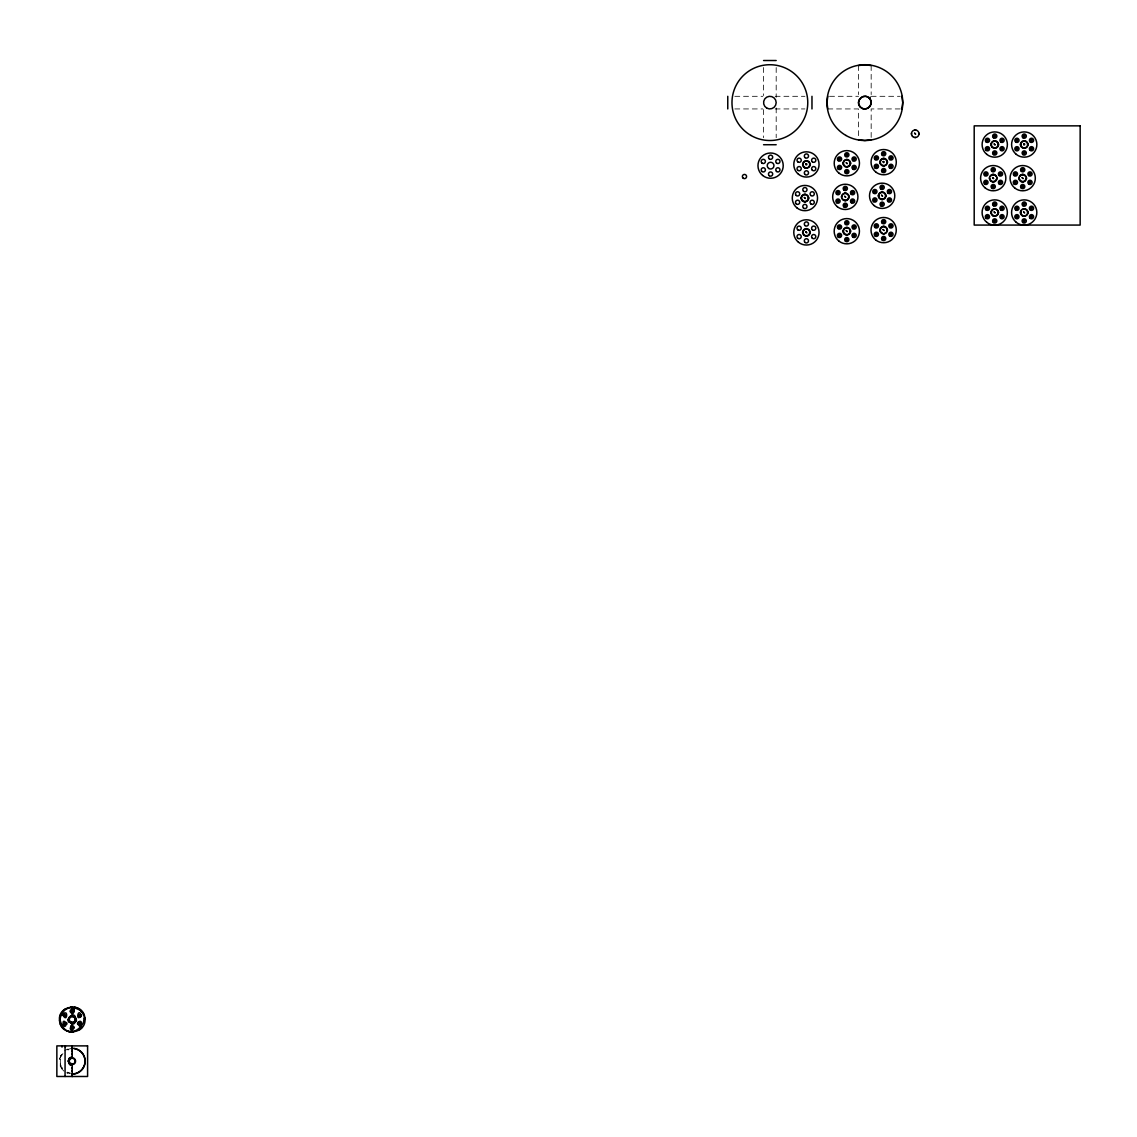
<?xml version="1.0" encoding="UTF-8"?>
<svg xmlns="http://www.w3.org/2000/svg" width="1137" height="1137" viewBox="0 0 1137 1137"><rect width="100%" height="100%" fill="white"/><g stroke="black" fill="none" stroke-linecap="round" stroke-linejoin="round"><path stroke-width="0.75" stroke-dasharray="5 3.75" d="M64.056 1071.225L61.725 1068.78L62.492 1068.226C59.408 1063.905 59.579 1057.737 62.905 1053.601M59.437 1059.13L62.165 1053.004L59.636 1059.158L60.36 1059.286M64.624 1050.687L67.609 1049.081L67.936 1049.963L70.991 1049.238M61 1065.468L60.119 1065.795L61.725 1068.78M67.723 1049.38L70.92 1048.612M734.786 96.304L762.856 96.304M775.136 96.304L804.953 96.304M829.513 96.304L858.549 96.304M871.169 96.304L900.22 96.304M734.786 108.939L762.856 108.939M775.136 108.939L804.953 108.939M827.793 108.939L858.549 108.939L858.549 137.975M900.22 108.939L871.169 108.939L871.169 137.975M70.323 1073.044L67.31 1072.148L66.927 1073.001L70.167 1073.968M67.055 1072.717L70.224 1073.655M60.403 1055.889L61.256 1056.273M61.981 1068.581L59.55 1062.484M871.169 65.562L871.169 94.598M858.549 65.562L858.549 94.598M776.187 67.538L776.187 97.356M776.187 107.887L776.187 137.705M763.552 67.538L763.552 95.607M763.552 109.635L763.552 137.705"/><path stroke-width="1.5" d="M59.55 1020.784C57.248 1004.582 83.825 1001.839 84.891 1018.183C87.194 1034.386 60.616 1037.129 59.55 1020.784L60.275 1020.713C59.494 1013.962 65.335 1007.268 72.199 1007.567L72.214 1006.956M59.65 1020.784L60.687 1014.318L64.809 1009.244M72.214 1032.126L72.242 1031.401M72.199 1049.266L72.214 1045.884L72.214 1057.396A3.795 3.795 0 0 0 68.433 1061.176C73.066 1071.466 64.127 1056.529 72.214 1057.396M68.433 1061.176A3.795 3.795 0 0 0 72.214 1064.971L72.214 1076.483L72.214 1073.712M60.275 1020.713C68.334 1049.977 102.088 1012.342 72.214 1007.567M84.792 1018.183L84.081 1021.381M62.919 1015.455C68.121 1006.543 67.637 1024.21 62.933 1014.929M66.998 1024.053C59.906 1014.346 64.354 1034.286 66.657 1022.49M70.21 1011.248C76.549 1002.123 73.607 1020.941 70.395 1010.21M72.214 1015.696C57.66 1024.934 86.782 1024.934 72.214 1015.696L72.214 1006.842M72.214 1050.673L72.214 1051.924M72.214 1054.852L72.214 1053.601M72.214 1067.515L72.214 1068.766M72.214 1071.694L72.214 1070.443M74.317 1027.72C68.76 1035.722 69.627 1020.742 74.203 1027.18M77.501 1023.868C82.703 1014.957 82.219 1032.623 77.529 1023.343M81.608 1015.085C74.957 1024.096 78.297 1005.435 81.423 1016.165M65.747 1023.911C64.056 1020.699 64.141 1026.697 65.747 1023.471M68.192 1019.477C78.609 1003.943 77.33 1035.21 68.433 1019.477M71.489 1010.864C72.853 1014.076 73.18 1008.078 71.489 1011.262M71.404 1027.692C73.052 1030.591 73.095 1025.688 71.489 1027.478M68.192 1061.176L69.371 1058.334L72.214 1057.14M78.666 1015.27C81.793 1013.621 78.425 1016.748 79.135 1015.924M80.329 1023.911C79.078 1020.671 78.126 1026.455 80.357 1023.698M802.722 163.842L802.722 165.064M801.187 197.468L801.187 198.691M810.141 165.064L810.141 163.842M802.694 231.792L802.694 233.014M808.606 198.691L808.606 197.468M827.793 96.304L826.969 102.614L827.793 108.939M810.112 233.014L810.112 231.792M843.114 162.648L843.114 163.87M841.593 196.275L841.593 197.497M850.533 163.87L850.533 162.648M843.1 230.598L843.1 231.82M849.012 197.497L849.012 196.275M850.519 231.82L850.519 230.598M879.967 161.539L879.967 162.762M878.432 195.166L878.432 196.388M887.386 162.762L887.386 161.539M879.939 229.489L879.939 230.712M885.851 196.388L885.851 195.166M901.925 108.939L902.75 102.614L901.925 96.304M887.357 230.712L887.357 229.489M911.504 133.143L911.504 134.365M918.923 134.365L918.923 133.143M991.038 143.93L991.038 145.152M989.503 177.557L989.503 178.779M998.457 145.152L998.457 143.93M991.009 211.894L991.009 213.102M996.922 178.779L996.922 177.557M998.428 213.102L998.428 211.894M1020.514 143.93L1020.514 145.152M1018.994 177.557L1018.994 178.779M1027.933 145.152L1027.933 143.93M1020.5 211.894L1020.5 213.102M1026.413 178.779L1026.413 177.557M1027.919 213.102L1027.919 211.894M70.323 1031.344L70.21 1032.069L67.055 1031.017M74.118 1007.624L74.232 1006.899L77.387 1007.951L80.187 1009.684L84.024 1014.986M71.858 1013.138L74.289 1011.433M79.86 1021.708L80.869 1022.078M64.71 1016.08C62.649 1013.252 67.879 1015.682 64.553 1015.924M70.323 1064.459L72.214 1065.213M883.193 229.66L884.089 230.555L883.008 229.475M71.333 1012.968L70.238 1011.788M71.006 1026.185L70.494 1029.113M806.119 163.899C805.181 166.343 808.649 163.671 805.792 163.813M804.456 197.625L805.351 198.52L804.271 197.44M846.383 162.804L847.278 163.7L846.198 162.619M805.962 231.962L806.844 232.858L805.778 231.777M844.848 196.431L845.743 197.326L844.663 196.246M883.35 161.596C882.426 164.041 885.894 161.369 883.037 161.525M914.759 133.313L915.655 134.209L914.574 133.128M846.354 230.768L847.25 231.664L846.17 230.584M881.701 195.322L882.582 196.218L881.516 195.138M994.306 144.101L995.188 144.982L994.122 143.916M992.772 177.727L993.667 178.608L992.587 177.543M1023.911 144.001C1022.987 146.446 1026.455 143.759 1023.598 143.916M994.278 212.05L995.173 212.946L994.093 211.866M1022.248 177.727L1023.144 178.608L1022.064 177.543M1023.755 212.05L1024.65 212.946L1023.57 211.866M73.521 1009.514L74.203 1010.338M63.573 1025.304L62.947 1024.423M869.322 98.152C875.277 103.68 865.911 113.046 860.396 107.091C854.441 101.563 863.807 92.196 869.322 98.152L870.331 97.157M69.371 1022.334L69.542 1022.163A3.795 3.795 0 0 1 71.233 1015.824L71.176 1015.583M79.618 1029.724L82.02 1027.45M64.212 1013.294L63.317 1013.92M79.704 1017.373L81.125 1016.62M61 1023.769L60.318 1024.025L61.981 1026.882L64.255 1029.283M858.549 65.562L864.859 64.724L871.169 65.562M914.603 130.044L915.825 130.044M871.169 139.68L864.859 140.519L858.549 139.68M915.825 137.463L914.603 137.463M805.82 160.743L807.043 160.743M846.212 159.55L847.435 159.55M994.136 140.832L995.358 140.832M807.043 168.162L805.82 168.162M883.065 158.441L884.288 158.441M1023.613 140.832L1024.835 140.832M847.435 166.968L846.212 166.968M995.358 148.251L994.136 148.251M884.288 165.86L883.065 165.86M1024.835 148.251L1023.613 148.251M804.285 194.37L805.508 194.37M844.692 193.176L845.914 193.176M992.601 174.458L993.823 174.458M805.508 201.789L804.285 201.789M881.53 192.068L882.753 192.068M1022.092 174.458L1023.314 174.458M845.914 200.595L844.692 200.595M993.823 181.877L992.601 181.877M882.753 199.487L881.53 199.487M1023.314 181.877L1022.092 181.877M805.792 228.693L807.014 228.693M846.198 227.499L847.42 227.499M994.108 208.782L995.33 208.782M807.014 236.112L805.792 236.112M883.037 226.391L884.259 226.391M1023.598 208.782L1024.821 208.782M847.42 234.918L846.198 234.918M995.33 216.201L994.108 216.201M884.259 233.81L883.037 233.81M1024.821 216.201L1023.598 216.201M84.166 1018.255L84.891 1018.183M763.552 60.517L776.187 60.517M763.552 144.726L776.187 144.726M72.214 1048.342L74.275 1048.399A12.948 12.948 0 0 1 73.55 1074.067L72.214 1074.024M71.233 1064.843L72.214 1064.971M59.636 1017.473L60.36 1017.587M69.542 1022.163A3.795 3.795 0 0 0 75.881 1020.457L76.122 1020.529M71.261 1022.717L69.769 1021.793A3.368 3.368 0 0 1 71.446 1016.208L73.99 1016.62A3.368 3.368 0 0 1 72.995 1022.76M77.899 1022.348L78.794 1021.722M71.503 1025.929L72.214 1023.272M70.92 1006.813L70.991 1007.538M73.45 1031.43L73.521 1032.154M72.029 1025.801L72.214 1032.012M811.974 96.304L811.974 108.939M727.765 96.304L727.765 108.939M65.377 1045.884L65.377 1047.149M65.065 1045.884L65.065 1076.483M62.009 1045.884L62.009 1047.149M74.232 1048.598A12.734 12.734 0 0 1 73.521 1073.854M71.233 1015.824A3.795 3.795 0 0 1 75.881 1020.457M1021.779 146.858A3.368 3.368 0 0 1 1023.442 141.258A3.368 3.368 0 0 1 1027.45 145.508M1027.095 146.303A3.368 3.368 0 0 1 1022.461 147.412M1022.604 209.535A3.368 3.368 0 0 1 1027.436 213.458M1027.081 214.268A3.368 3.368 0 0 1 1022.433 215.362A3.368 3.368 0 0 1 1021.339 210.729M1025.929 179.134A3.368 3.368 0 0 1 1019.42 178.95M1019.832 176.406A3.368 3.368 0 0 1 1025.659 176.562M996.453 179.134A3.368 3.368 0 0 1 989.943 178.95M990.355 176.406A3.368 3.368 0 0 1 996.183 176.562M885.41 227.244A3.368 3.368 0 0 1 886.519 231.877M885.965 232.559A3.368 3.368 0 0 1 884.43 233.383M882.682 233.341A3.368 3.368 0 0 1 880.777 228.338M881.331 227.656A3.368 3.368 0 0 1 882.042 227.144M882.866 226.831A3.368 3.368 0 0 1 884.614 226.874M883.762 158.782A3.368 3.368 0 0 1 886.533 163.913M885.979 164.595A3.368 3.368 0 0 1 885.268 165.107M884.458 165.419A3.368 3.368 0 0 1 881.218 164.467M880.706 163.756A3.368 3.368 0 0 1 882.895 158.867M883.904 192.906A3.368 3.368 0 0 1 885.012 197.54A3.368 3.368 0 0 1 880.379 198.648M879.697 198.094A3.368 3.368 0 0 1 883.108 192.551M849.765 229.617A3.368 3.368 0 0 1 847.591 234.492M846.71 234.577A3.368 3.368 0 0 1 845.203 228.253M846.027 227.94A3.368 3.368 0 0 1 849.254 228.892M848.671 196.971A3.368 3.368 0 0 1 843.54 199.757M842.858 199.202A3.368 3.368 0 0 1 842.332 198.492M842.076 195.919A3.368 3.368 0 0 1 842.986 194.441M843.697 193.915A3.368 3.368 0 0 1 848.572 196.104M847.79 160.033A3.368 3.368 0 0 1 846.738 166.627M845.061 166.13A3.368 3.368 0 0 1 843.952 161.497M844.507 160.814A3.368 3.368 0 0 1 846.923 159.891M808.165 229.532A3.368 3.368 0 0 1 806.304 235.771M805.437 235.629A3.368 3.368 0 0 1 806.503 229.034M806.659 195.209A3.368 3.368 0 0 1 806.758 200.894A3.368 3.368 0 0 1 801.571 198.563A3.368 3.368 0 0 1 805.863 194.853M806.517 161.084A3.368 3.368 0 0 1 808.037 167.409M807.213 167.722A3.368 3.368 0 0 1 803.148 165.235A3.368 3.368 0 0 1 805.65 161.17M838.722 158.825C839.76 162.037 841.224 156.565 838.722 158.825M838.722 167.253C839.76 170.465 841.224 164.979 838.722 167.253M837.187 192.451C838.225 195.663 839.689 190.177 837.187 192.451M837.187 200.879C838.225 204.091 839.689 198.605 837.187 200.879M846.013 154.618C847.051 157.83 848.515 152.344 846.013 154.618M838.694 226.789C839.731 230.001 841.195 224.515 838.694 226.789M846.013 171.46C847.051 174.672 848.515 169.186 846.013 171.46M844.478 188.245C845.516 191.457 846.98 185.971 844.478 188.245M838.694 235.203C839.731 238.415 841.195 232.929 838.694 235.203M844.478 205.086C845.516 208.298 846.98 202.812 844.478 205.086M853.304 158.825C854.342 162.037 855.806 156.565 853.304 158.825M845.985 222.568C847.022 225.794 848.486 220.308 845.985 222.568M853.304 167.253C854.342 170.465 855.806 164.979 853.304 167.253M851.784 192.451C852.807 195.663 854.285 190.177 851.784 192.451M845.985 239.41C847.022 242.636 848.486 237.15 845.985 239.41M851.784 200.879C852.807 204.091 854.285 198.605 851.784 200.879M853.276 226.789C854.313 230.001 855.777 224.515 853.276 226.789M853.276 235.203C854.313 238.415 855.777 232.929 853.276 235.203M875.561 157.716C876.599 160.942 878.062 155.456 875.561 157.716M875.561 166.144C876.599 169.356 878.062 163.87 875.561 166.144M874.04 191.343C875.064 194.569 876.542 189.083 874.04 191.343M874.04 199.771C875.064 202.983 876.542 197.497 874.04 199.771M882.852 153.509C883.89 156.721 885.353 151.235 882.852 153.509M875.547 225.68C876.57 228.892 878.034 223.406 875.547 225.68M882.852 170.351C883.89 173.563 885.353 168.077 882.852 170.351M881.331 187.136C882.355 190.348 883.833 184.862 881.331 187.136M875.547 234.094C876.57 237.32 878.034 231.834 875.547 234.094M881.331 203.978C882.355 207.19 883.833 201.704 881.331 203.978M890.143 157.716C891.181 160.942 892.644 155.456 890.143 157.716M882.838 221.473C883.861 224.685 885.339 219.199 882.838 221.473M890.143 166.144C891.181 169.356 892.644 163.87 890.143 166.144M888.622 191.343C889.646 194.569 891.124 189.083 888.622 191.343M882.838 238.315C883.861 241.527 885.339 236.041 882.838 238.315M888.622 199.771C889.646 202.983 891.124 197.497 888.622 199.771M890.129 225.68C891.152 228.892 892.63 223.406 890.129 225.68M890.129 234.094C891.152 237.32 892.63 231.834 890.129 234.094M986.646 140.107C987.669 143.333 989.147 137.847 986.646 140.107M986.646 148.535C987.669 151.747 989.147 146.261 986.646 148.535M985.111 173.734C986.149 176.96 987.612 171.474 985.111 173.734M985.111 182.162C986.149 185.374 987.612 179.888 985.111 182.162M993.937 135.9C994.96 139.112 996.438 133.626 993.937 135.9M986.618 208.071C987.655 211.283 989.119 205.797 986.618 208.071M993.937 152.742C994.96 155.954 996.438 150.468 993.937 152.742M992.402 169.527C993.44 172.739 994.903 167.253 992.402 169.527M986.618 216.485C987.655 219.711 989.119 214.225 986.618 216.485M992.402 186.369C993.44 189.581 994.903 184.095 992.402 186.369M1001.228 140.107C1002.251 143.333 1003.729 137.847 1001.228 140.107M993.909 203.864C994.932 207.062 996.424 201.633 993.909 203.864M1001.228 148.535C1002.251 151.747 1003.729 146.261 1001.228 148.535M999.693 173.734C1000.731 176.96 1002.194 171.474 999.693 173.734M993.909 220.706C994.946 223.918 996.41 218.432 993.909 220.706M999.693 182.162C1000.731 185.374 1002.194 179.888 999.693 182.162M1001.2 208.071C1002.237 211.283 1003.701 205.797 1001.2 208.071M1001.2 216.485C1002.237 219.711 1003.701 214.225 1001.2 216.485M1016.123 140.107C1017.16 143.333 1018.624 137.847 1016.123 140.107M1016.123 148.535C1017.16 151.747 1018.624 146.261 1016.123 148.535M1014.588 173.734C1015.625 176.96 1017.089 171.474 1014.588 173.734M1014.588 182.162C1015.625 185.374 1017.089 179.888 1014.588 182.162M1023.414 135.9C1024.451 139.112 1025.915 133.626 1023.414 135.9M1016.094 208.071C1017.132 211.283 1018.596 205.797 1016.094 208.071M1023.414 152.742C1024.451 155.954 1025.915 150.468 1023.414 152.742M1021.893 169.527C1022.916 172.739 1024.38 167.253 1021.893 169.527M1016.094 216.485C1017.132 219.711 1018.596 214.225 1016.094 216.485M1021.893 186.369C1022.916 189.581 1024.38 184.095 1021.893 186.369M1030.705 140.107C1031.742 143.333 1033.206 137.847 1030.705 140.107M1023.385 203.864C1024.423 207.076 1025.887 201.59 1023.385 203.864M1030.705 148.535C1031.742 151.747 1033.206 146.261 1030.705 148.535M1029.184 173.734C1030.207 176.96 1031.685 171.474 1029.184 173.734M1023.385 220.706C1024.423 223.918 1025.887 218.432 1023.385 220.706M1029.184 182.162C1030.207 185.374 1031.685 179.888 1029.184 182.162M1030.69 208.071C1031.714 211.283 1033.178 205.797 1030.69 208.071M1030.69 216.485C1031.7 219.683 1033.206 214.268 1030.69 216.485M72.299 1016.535L71.532 1016.62A2.942 2.942 0 0 0 70.082 1021.509L72.91 1022.348A2.942 2.942 0 0 0 73.763 1016.975L72.299 1016.535M72.313 1057.808L71.446 1057.907A3.368 3.368 0 0 0 69.769 1063.493L72.995 1064.459A3.368 3.368 0 0 0 73.99 1058.305L72.313 1057.808M72.299 1058.234L71.532 1058.32A2.942 2.942 0 0 0 70.082 1063.209L72.91 1064.047A2.942 2.942 0 0 0 73.763 1058.675L72.299 1058.234M1080.15 125.852L974.196 125.852L974.196 225.069L1080.15 225.069L1080.15 125.852M87.592 1045.884L56.85 1045.884L56.85 1076.483L87.592 1076.483L87.592 1045.884M1016.265 154.348A12.635 12.635 0 0 0 1036.702 146.545A12.635 12.635 0 0 0 1019.718 132.745A12.635 12.635 0 0 0 1016.265 154.348M1022.874 154.575A2.103 2.103 0 0 0 1026.299 153.324A2.103 2.103 0 0 0 1023.513 150.979A2.103 2.103 0 0 0 1022.874 154.575M1015.583 150.368A2.103 2.103 0 0 0 1019.008 149.118A2.103 2.103 0 0 0 1016.208 146.772A2.103 2.103 0 0 0 1015.583 150.368M1015.583 141.94A2.103 2.103 0 0 0 1019.008 140.69A2.103 2.103 0 0 0 1016.208 138.359A2.103 2.103 0 0 0 1015.583 141.94M1022.874 137.733A2.103 2.103 0 0 0 1026.299 136.483A2.103 2.103 0 0 0 1023.513 134.138A2.103 2.103 0 0 0 1022.874 137.733M1030.165 141.94A2.103 2.103 0 0 0 1033.59 140.69A2.103 2.103 0 0 0 1030.804 138.359A2.103 2.103 0 0 0 1030.165 141.94M1030.165 150.368A2.103 2.103 0 0 0 1033.59 149.118A2.103 2.103 0 0 0 1030.804 146.772A2.103 2.103 0 0 0 1030.165 150.368M1021.552 147.227A3.795 3.795 0 0 0 1027.891 145.522A3.795 3.795 0 0 0 1023.243 140.874A3.795 3.795 0 0 0 1021.552 147.227M1016.236 222.298A12.635 12.635 0 0 0 1036.674 214.495A12.635 12.635 0 0 0 1019.704 200.695A12.635 12.635 0 0 0 1016.236 222.298M1030.15 218.318A2.103 2.103 0 0 0 1033.576 217.068A2.103 2.103 0 0 0 1030.776 214.737A2.103 2.103 0 0 0 1030.15 218.318M1022.859 222.539A2.103 2.103 0 0 0 1026.285 221.289A2.103 2.103 0 0 0 1023.485 218.944A2.103 2.103 0 0 0 1022.859 222.539M1015.554 209.904A2.103 2.103 0 0 0 1018.979 208.654A2.103 2.103 0 0 0 1016.194 206.309A2.103 2.103 0 0 0 1015.554 209.904M1022.859 205.698A2.103 2.103 0 0 0 1026.285 204.447A2.103 2.103 0 0 0 1023.485 202.102A2.103 2.103 0 0 0 1022.859 205.698M1030.15 209.904A2.103 2.103 0 0 0 1033.576 208.654A2.103 2.103 0 0 0 1030.776 206.309A2.103 2.103 0 0 0 1030.15 209.904M1015.554 218.318A2.103 2.103 0 0 0 1018.979 217.068A2.103 2.103 0 0 0 1016.194 214.737A2.103 2.103 0 0 0 1015.554 218.318M1022.305 215.774A3.795 3.795 0 0 0 1027.99 212.491A3.795 3.795 0 0 0 1022.305 209.222A3.795 3.795 0 0 0 1022.305 215.774M1014.73 187.975A12.635 12.635 0 0 0 1035.167 180.172A12.635 12.635 0 0 0 1018.198 166.372A12.635 12.635 0 0 0 1014.73 187.975M1021.353 171.36A2.103 2.103 0 0 0 1024.778 170.109A2.103 2.103 0 0 0 1021.978 167.764A2.103 2.103 0 0 0 1021.353 171.36M1014.062 175.567A2.103 2.103 0 0 0 1017.487 174.316A2.103 2.103 0 0 0 1014.687 171.985A2.103 2.103 0 0 0 1014.062 175.567M1014.062 183.995A2.103 2.103 0 0 0 1017.487 182.744A2.103 2.103 0 0 0 1014.687 180.399A2.103 2.103 0 0 0 1014.062 183.995M1021.353 188.202A2.103 2.103 0 0 0 1024.778 186.951A2.103 2.103 0 0 0 1021.978 184.606A2.103 2.103 0 0 0 1021.353 188.202M1028.644 183.995A2.103 2.103 0 0 0 1032.069 182.744A2.103 2.103 0 0 0 1029.269 180.399A2.103 2.103 0 0 0 1028.644 183.995M1028.644 175.567A2.103 2.103 0 0 0 1032.069 174.316A2.103 2.103 0 0 0 1029.269 171.985A2.103 2.103 0 0 0 1028.644 175.567M1020.799 181.451A3.795 3.795 0 0 0 1026.484 178.168A3.795 3.795 0 0 0 1020.799 174.885A3.795 3.795 0 0 0 1020.799 181.451M985.253 187.975A12.635 12.635 0 0 0 1005.691 180.172A12.635 12.635 0 0 0 988.721 166.372A12.635 12.635 0 0 0 985.253 187.975M991.862 171.36A2.103 2.103 0 0 0 995.287 170.109A2.103 2.103 0 0 0 992.502 167.764A2.103 2.103 0 0 0 991.862 171.36M984.571 175.567A2.103 2.103 0 0 0 987.996 174.316A2.103 2.103 0 0 0 985.196 171.985A2.103 2.103 0 0 0 984.571 175.567M984.571 183.995A2.103 2.103 0 0 0 987.996 182.744A2.103 2.103 0 0 0 985.196 180.399A2.103 2.103 0 0 0 984.571 183.995M991.862 188.202A2.103 2.103 0 0 0 995.287 186.951A2.103 2.103 0 0 0 992.502 184.606A2.103 2.103 0 0 0 991.862 188.202M999.153 183.995A2.103 2.103 0 0 0 1002.578 182.744A2.103 2.103 0 0 0 999.793 180.399A2.103 2.103 0 0 0 999.153 183.995M999.153 175.567A2.103 2.103 0 0 0 1002.578 174.316A2.103 2.103 0 0 0 999.793 171.985A2.103 2.103 0 0 0 999.153 175.567M990.54 180.84A3.795 3.795 0 0 0 996.879 179.149A3.795 3.795 0 0 0 992.231 174.501A3.795 3.795 0 0 0 990.54 180.84M986.76 222.298A12.635 12.635 0 0 0 1007.197 214.495A12.635 12.635 0 0 0 990.213 200.695A12.635 12.635 0 0 0 986.76 222.298M1000.659 218.318A2.103 2.103 0 0 0 1004.085 217.068A2.103 2.103 0 0 0 1001.299 214.737A2.103 2.103 0 0 0 1000.659 218.318M993.368 222.539A2.103 2.103 0 0 0 996.794 221.289A2.103 2.103 0 0 0 993.994 218.944A2.103 2.103 0 0 0 993.368 222.539M986.077 209.904A2.103 2.103 0 0 0 989.503 208.654A2.103 2.103 0 0 0 986.703 206.309A2.103 2.103 0 0 0 986.077 209.904M993.368 205.698A2.103 2.103 0 0 0 996.794 204.447A2.103 2.103 0 0 0 993.994 202.102A2.103 2.103 0 0 0 993.368 205.698M1000.659 209.904A2.103 2.103 0 0 0 1004.085 208.654A2.103 2.103 0 0 0 1001.299 206.309A2.103 2.103 0 0 0 1000.659 209.904M986.077 218.318A2.103 2.103 0 0 0 989.503 217.068A2.103 2.103 0 0 0 986.703 214.737A2.103 2.103 0 0 0 986.077 218.318M992.956 215.362A3.368 3.368 0 0 0 998.087 212.591A3.368 3.368 0 0 0 993.127 209.535A3.368 3.368 0 0 0 992.956 215.362M992.828 215.774A3.795 3.795 0 0 0 998.513 212.491A3.795 3.795 0 0 0 992.828 209.222A3.795 3.795 0 0 0 992.828 215.774M986.774 154.348A12.635 12.635 0 0 0 1007.226 146.545A12.635 12.635 0 0 0 990.242 132.745A12.635 12.635 0 0 0 986.774 154.348M993.397 154.575A2.103 2.103 0 0 0 996.822 153.324A2.103 2.103 0 0 0 994.022 150.979A2.103 2.103 0 0 0 993.397 154.575M986.106 150.368A2.103 2.103 0 0 0 989.531 149.118A2.103 2.103 0 0 0 986.731 146.772A2.103 2.103 0 0 0 986.106 150.368M986.106 141.94A2.103 2.103 0 0 0 989.531 140.69A2.103 2.103 0 0 0 986.731 138.359A2.103 2.103 0 0 0 986.106 141.94M993.397 137.733A2.103 2.103 0 0 0 996.822 136.483A2.103 2.103 0 0 0 994.022 134.138A2.103 2.103 0 0 0 993.397 137.733M1000.688 141.94A2.103 2.103 0 0 0 1004.113 140.69A2.103 2.103 0 0 0 1001.313 138.359A2.103 2.103 0 0 0 1000.688 141.94M1000.688 150.368A2.103 2.103 0 0 0 1004.113 149.118A2.103 2.103 0 0 0 1001.313 146.772A2.103 2.103 0 0 0 1000.688 150.368M992.985 147.412A3.368 3.368 0 0 0 998.115 144.641A3.368 3.368 0 0 0 993.141 141.585A3.368 3.368 0 0 0 992.985 147.412M992.061 147.227A3.795 3.795 0 0 0 998.414 145.522A3.795 3.795 0 0 0 993.766 140.874A3.795 3.795 0 0 0 992.061 147.227M875.675 239.907A12.635 12.635 0 0 0 896.112 232.104A12.635 12.635 0 0 0 879.143 218.304A12.635 12.635 0 0 0 875.675 239.907M889.589 235.927A2.103 2.103 0 0 0 893.014 234.677A2.103 2.103 0 0 0 890.214 232.346A2.103 2.103 0 0 0 889.589 235.927M882.298 240.134A2.103 2.103 0 0 0 885.723 238.884A2.103 2.103 0 0 0 882.923 236.553A2.103 2.103 0 0 0 882.298 240.134M875.007 227.514A2.103 2.103 0 0 0 878.432 226.263A2.103 2.103 0 0 0 875.632 223.918A2.103 2.103 0 0 0 875.007 227.514M882.298 223.293A2.103 2.103 0 0 0 885.723 222.042A2.103 2.103 0 0 0 882.923 219.711A2.103 2.103 0 0 0 882.298 223.293M889.589 227.514A2.103 2.103 0 0 0 893.014 226.263A2.103 2.103 0 0 0 890.214 223.918A2.103 2.103 0 0 0 889.589 227.514M875.007 235.927A2.103 2.103 0 0 0 878.432 234.677A2.103 2.103 0 0 0 875.632 232.346A2.103 2.103 0 0 0 875.007 235.927M881.758 233.383A3.795 3.795 0 0 0 887.428 230.1A3.795 3.795 0 0 0 881.758 226.831A3.795 3.795 0 0 0 881.758 233.383M875.703 171.957A12.635 12.635 0 0 0 896.141 164.154A12.635 12.635 0 0 0 879.171 150.354A12.635 12.635 0 0 0 875.703 171.957M882.326 172.184A2.103 2.103 0 0 0 885.737 170.934A2.103 2.103 0 0 0 882.952 168.589A2.103 2.103 0 0 0 882.326 172.184M875.021 167.978A2.103 2.103 0 0 0 878.446 166.727A2.103 2.103 0 0 0 875.661 164.382A2.103 2.103 0 0 0 875.021 167.978M875.021 159.55A2.103 2.103 0 0 0 878.446 158.299A2.103 2.103 0 0 0 875.661 155.968A2.103 2.103 0 0 0 875.021 159.55M882.326 155.343A2.103 2.103 0 0 0 885.737 154.092A2.103 2.103 0 0 0 882.952 151.747A2.103 2.103 0 0 0 882.326 155.343M889.617 159.55A2.103 2.103 0 0 0 893.042 158.299A2.103 2.103 0 0 0 890.243 155.968A2.103 2.103 0 0 0 889.617 159.55M889.617 167.978A2.103 2.103 0 0 0 893.042 166.727A2.103 2.103 0 0 0 890.243 164.382A2.103 2.103 0 0 0 889.617 167.978M881.772 165.434A3.795 3.795 0 0 0 887.457 162.15A3.795 3.795 0 0 0 881.772 158.867A3.795 3.795 0 0 0 881.772 165.434M874.168 205.584A12.635 12.635 0 0 0 894.62 197.781A12.635 12.635 0 0 0 877.636 183.981A12.635 12.635 0 0 0 874.168 205.584M880.791 188.969A2.103 2.103 0 0 0 884.216 187.719A2.103 2.103 0 0 0 881.417 185.374A2.103 2.103 0 0 0 880.791 188.969M873.5 193.176A2.103 2.103 0 0 0 876.925 191.926A2.103 2.103 0 0 0 874.126 189.595A2.103 2.103 0 0 0 873.5 193.176M873.5 201.604A2.103 2.103 0 0 0 876.925 200.354A2.103 2.103 0 0 0 874.126 198.009A2.103 2.103 0 0 0 873.5 201.604M880.791 205.811A2.103 2.103 0 0 0 884.216 204.561A2.103 2.103 0 0 0 881.417 202.215A2.103 2.103 0 0 0 880.791 205.811M888.082 201.604A2.103 2.103 0 0 0 891.507 200.354A2.103 2.103 0 0 0 888.708 198.009A2.103 2.103 0 0 0 888.082 201.604M888.082 193.176A2.103 2.103 0 0 0 891.507 191.926A2.103 2.103 0 0 0 888.708 189.595A2.103 2.103 0 0 0 888.082 193.176M879.455 198.449A3.795 3.795 0 0 0 885.808 196.758A3.795 3.795 0 0 0 881.161 192.11A3.795 3.795 0 0 0 879.455 198.449M838.836 241.016A12.635 12.635 0 0 0 859.274 233.213A12.635 12.635 0 0 0 842.304 219.413A12.635 12.635 0 0 0 838.836 241.016M852.75 237.036A2.103 2.103 0 0 0 856.175 235.785A2.103 2.103 0 0 0 853.375 233.44A2.103 2.103 0 0 0 852.75 237.036M845.459 241.243A2.103 2.103 0 0 0 848.87 239.992A2.103 2.103 0 0 0 846.084 237.661A2.103 2.103 0 0 0 845.459 241.243M838.154 228.622A2.103 2.103 0 0 0 841.579 227.372A2.103 2.103 0 0 0 838.793 225.027A2.103 2.103 0 0 0 838.154 228.622M845.459 224.401A2.103 2.103 0 0 0 848.87 223.15A2.103 2.103 0 0 0 846.084 220.82A2.103 2.103 0 0 0 845.459 224.401M852.75 228.622A2.103 2.103 0 0 0 856.175 227.372A2.103 2.103 0 0 0 853.375 225.027A2.103 2.103 0 0 0 852.75 228.622M838.154 237.036A2.103 2.103 0 0 0 841.579 235.785A2.103 2.103 0 0 0 838.793 233.44A2.103 2.103 0 0 0 838.154 237.036M837.329 206.678A12.635 12.635 0 0 0 857.767 198.876A12.635 12.635 0 0 0 840.797 185.075A12.635 12.635 0 0 0 837.329 206.678M843.952 190.078A2.103 2.103 0 0 0 847.378 188.827A2.103 2.103 0 0 0 844.578 186.482A2.103 2.103 0 0 0 843.952 190.078M836.647 194.285A2.103 2.103 0 0 0 840.072 193.034A2.103 2.103 0 0 0 837.287 190.689A2.103 2.103 0 0 0 836.647 194.285M836.647 202.713A2.103 2.103 0 0 0 840.072 201.462A2.103 2.103 0 0 0 837.287 199.117A2.103 2.103 0 0 0 836.647 202.713M843.952 206.92A2.103 2.103 0 0 0 847.378 205.669A2.103 2.103 0 0 0 844.578 203.324A2.103 2.103 0 0 0 843.952 206.92M851.243 202.713A2.103 2.103 0 0 0 854.669 201.462A2.103 2.103 0 0 0 851.869 199.117A2.103 2.103 0 0 0 851.243 202.713M851.243 194.285A2.103 2.103 0 0 0 854.669 193.034A2.103 2.103 0 0 0 851.869 190.689A2.103 2.103 0 0 0 851.243 194.285M838.864 173.051A12.635 12.635 0 0 0 859.302 165.263A12.635 12.635 0 0 0 842.318 151.448A12.635 12.635 0 0 0 838.864 173.051M845.473 173.293A2.103 2.103 0 0 0 848.898 172.042A2.103 2.103 0 0 0 846.099 169.697A2.103 2.103 0 0 0 845.473 173.293M838.182 169.086A2.103 2.103 0 0 0 841.607 167.835A2.103 2.103 0 0 0 838.808 165.49A2.103 2.103 0 0 0 838.182 169.086M838.182 160.658A2.103 2.103 0 0 0 841.607 159.407A2.103 2.103 0 0 0 838.808 157.062A2.103 2.103 0 0 0 838.182 160.658M845.473 156.451A2.103 2.103 0 0 0 848.898 155.201A2.103 2.103 0 0 0 846.099 152.855A2.103 2.103 0 0 0 845.473 156.451M852.764 160.658A2.103 2.103 0 0 0 856.189 159.407A2.103 2.103 0 0 0 853.404 157.062A2.103 2.103 0 0 0 852.764 160.658M852.764 169.086A2.103 2.103 0 0 0 856.189 167.835A2.103 2.103 0 0 0 853.404 165.49A2.103 2.103 0 0 0 852.764 169.086M842.616 199.558A3.795 3.795 0 0 0 848.955 197.866A3.795 3.795 0 0 0 844.322 193.219A3.795 3.795 0 0 0 842.616 199.558M844.933 166.542A3.795 3.795 0 0 0 850.618 163.259A3.795 3.795 0 0 0 844.933 159.976A3.795 3.795 0 0 0 844.933 166.542M844.123 233.895A3.795 3.795 0 0 0 850.462 232.19A3.795 3.795 0 0 0 845.829 227.556A3.795 3.795 0 0 0 844.123 233.895M803.731 235.089A3.795 3.795 0 0 0 810.07 233.383A3.795 3.795 0 0 0 805.422 228.75A3.795 3.795 0 0 0 803.731 235.089M802.225 200.752A3.795 3.795 0 0 0 808.563 199.06A3.795 3.795 0 0 0 803.916 194.413A3.795 3.795 0 0 0 802.225 200.752M804.527 167.736A3.795 3.795 0 0 0 810.212 164.453A3.795 3.795 0 0 0 804.527 161.17A3.795 3.795 0 0 0 804.527 167.736M797.762 238.23A2.103 2.103 0 0 0 801.187 236.979A2.103 2.103 0 0 0 798.387 234.634A2.103 2.103 0 0 0 797.762 238.23M812.344 238.23A2.103 2.103 0 0 0 815.769 236.979A2.103 2.103 0 0 0 812.969 234.634A2.103 2.103 0 0 0 812.344 238.23M805.053 225.595A2.103 2.103 0 0 0 808.478 224.344A2.103 2.103 0 0 0 805.678 222.013A2.103 2.103 0 0 0 805.053 225.595M805.053 242.437A2.103 2.103 0 0 0 808.478 241.186A2.103 2.103 0 0 0 805.678 238.855A2.103 2.103 0 0 0 805.053 242.437M798.43 242.209A12.635 12.635 0 0 0 818.882 234.407A12.635 12.635 0 0 0 801.898 220.606A12.635 12.635 0 0 0 798.43 242.209M812.344 229.816A2.103 2.103 0 0 0 815.769 228.565A2.103 2.103 0 0 0 812.969 226.22A2.103 2.103 0 0 0 812.344 229.816M797.762 229.816A2.103 2.103 0 0 0 801.187 228.565A2.103 2.103 0 0 0 798.387 226.22A2.103 2.103 0 0 0 797.762 229.816M912.528 136.44A3.795 3.795 0 0 0 918.867 134.734A3.795 3.795 0 0 0 914.233 130.101A3.795 3.795 0 0 0 912.528 136.44M845.914 135.445A37.891 37.891 0 0 0 902.75 102.614A37.891 37.891 0 0 0 845.914 69.798A37.891 37.891 0 0 0 845.914 135.445M860.396 107.091A6.31 6.31 0 0 0 870.956 104.249A6.31 6.31 0 0 0 863.225 96.517A6.31 6.31 0 0 0 860.396 107.091M796.255 203.907A2.103 2.103 0 0 0 799.681 202.656A2.103 2.103 0 0 0 796.881 200.311A2.103 2.103 0 0 0 796.255 203.907M810.837 203.907A2.103 2.103 0 0 0 814.263 202.656A2.103 2.103 0 0 0 811.463 200.311A2.103 2.103 0 0 0 810.837 203.907M810.837 195.479A2.103 2.103 0 0 0 814.263 194.228A2.103 2.103 0 0 0 811.463 191.883A2.103 2.103 0 0 0 810.837 195.479M803.546 191.272A2.103 2.103 0 0 0 806.972 190.021A2.103 2.103 0 0 0 804.172 187.676A2.103 2.103 0 0 0 803.546 191.272M796.938 207.872A12.635 12.635 0 0 0 817.375 200.069A12.635 12.635 0 0 0 800.391 186.269A12.635 12.635 0 0 0 796.938 207.872M803.546 208.114A2.103 2.103 0 0 0 806.972 206.863A2.103 2.103 0 0 0 804.172 204.518A2.103 2.103 0 0 0 803.546 208.114M796.255 195.479A2.103 2.103 0 0 0 799.681 194.228A2.103 2.103 0 0 0 796.881 191.883A2.103 2.103 0 0 0 796.255 195.479M797.79 170.28A2.103 2.103 0 0 0 801.215 169.029A2.103 2.103 0 0 0 798.416 166.684A2.103 2.103 0 0 0 797.79 170.28M797.79 161.852A2.103 2.103 0 0 0 801.215 160.601A2.103 2.103 0 0 0 798.416 158.256A2.103 2.103 0 0 0 797.79 161.852M805.081 157.645A2.103 2.103 0 0 0 808.506 156.394A2.103 2.103 0 0 0 805.707 154.049A2.103 2.103 0 0 0 805.081 157.645M812.372 161.852A2.103 2.103 0 0 0 815.797 160.601A2.103 2.103 0 0 0 812.998 158.256A2.103 2.103 0 0 0 812.372 161.852M812.372 170.28A2.103 2.103 0 0 0 815.797 169.029A2.103 2.103 0 0 0 812.998 166.684A2.103 2.103 0 0 0 812.372 170.28M805.081 174.487A2.103 2.103 0 0 0 808.506 173.236A2.103 2.103 0 0 0 805.707 170.891A2.103 2.103 0 0 0 805.081 174.487M798.458 174.245A12.635 12.635 0 0 0 818.896 166.443A12.635 12.635 0 0 0 801.926 152.642A12.635 12.635 0 0 0 798.458 174.245M768.825 168.503A3.368 3.368 0 0 0 773.956 165.732A3.368 3.368 0 0 0 768.996 162.676A3.368 3.368 0 0 0 768.825 168.503M766.722 108.086A6.31 6.31 0 0 0 776.187 102.614A6.31 6.31 0 0 0 766.722 97.157A6.31 6.31 0 0 0 766.722 108.086M750.932 135.445A37.891 37.891 0 0 0 807.767 102.614A37.891 37.891 0 0 0 750.932 69.798A37.891 37.891 0 0 0 750.932 135.445M761.946 171.46A2.103 2.103 0 0 0 765.372 170.209A2.103 2.103 0 0 0 762.572 167.878A2.103 2.103 0 0 0 761.946 171.46M761.946 163.046A2.103 2.103 0 0 0 765.372 161.795A2.103 2.103 0 0 0 762.572 159.45A2.103 2.103 0 0 0 761.946 163.046M769.237 158.839A2.103 2.103 0 0 0 772.663 157.588A2.103 2.103 0 0 0 769.877 155.243A2.103 2.103 0 0 0 769.237 158.839M776.528 163.046A2.103 2.103 0 0 0 779.954 161.795A2.103 2.103 0 0 0 777.168 159.45A2.103 2.103 0 0 0 776.528 163.046M776.528 171.46A2.103 2.103 0 0 0 779.954 170.209A2.103 2.103 0 0 0 777.168 167.878A2.103 2.103 0 0 0 776.528 171.46M769.237 175.681A2.103 2.103 0 0 0 772.663 174.43A2.103 2.103 0 0 0 769.877 172.085A2.103 2.103 0 0 0 769.237 175.681M762.629 175.439A12.635 12.635 0 0 0 783.066 167.636A12.635 12.635 0 0 0 766.082 153.836A12.635 12.635 0 0 0 762.629 175.439M743.129 178.139A2.103 2.103 0 0 0 746.554 176.889A2.103 2.103 0 0 0 743.769 174.544A2.103 2.103 0 0 0 743.129 178.139"/></g></svg>
